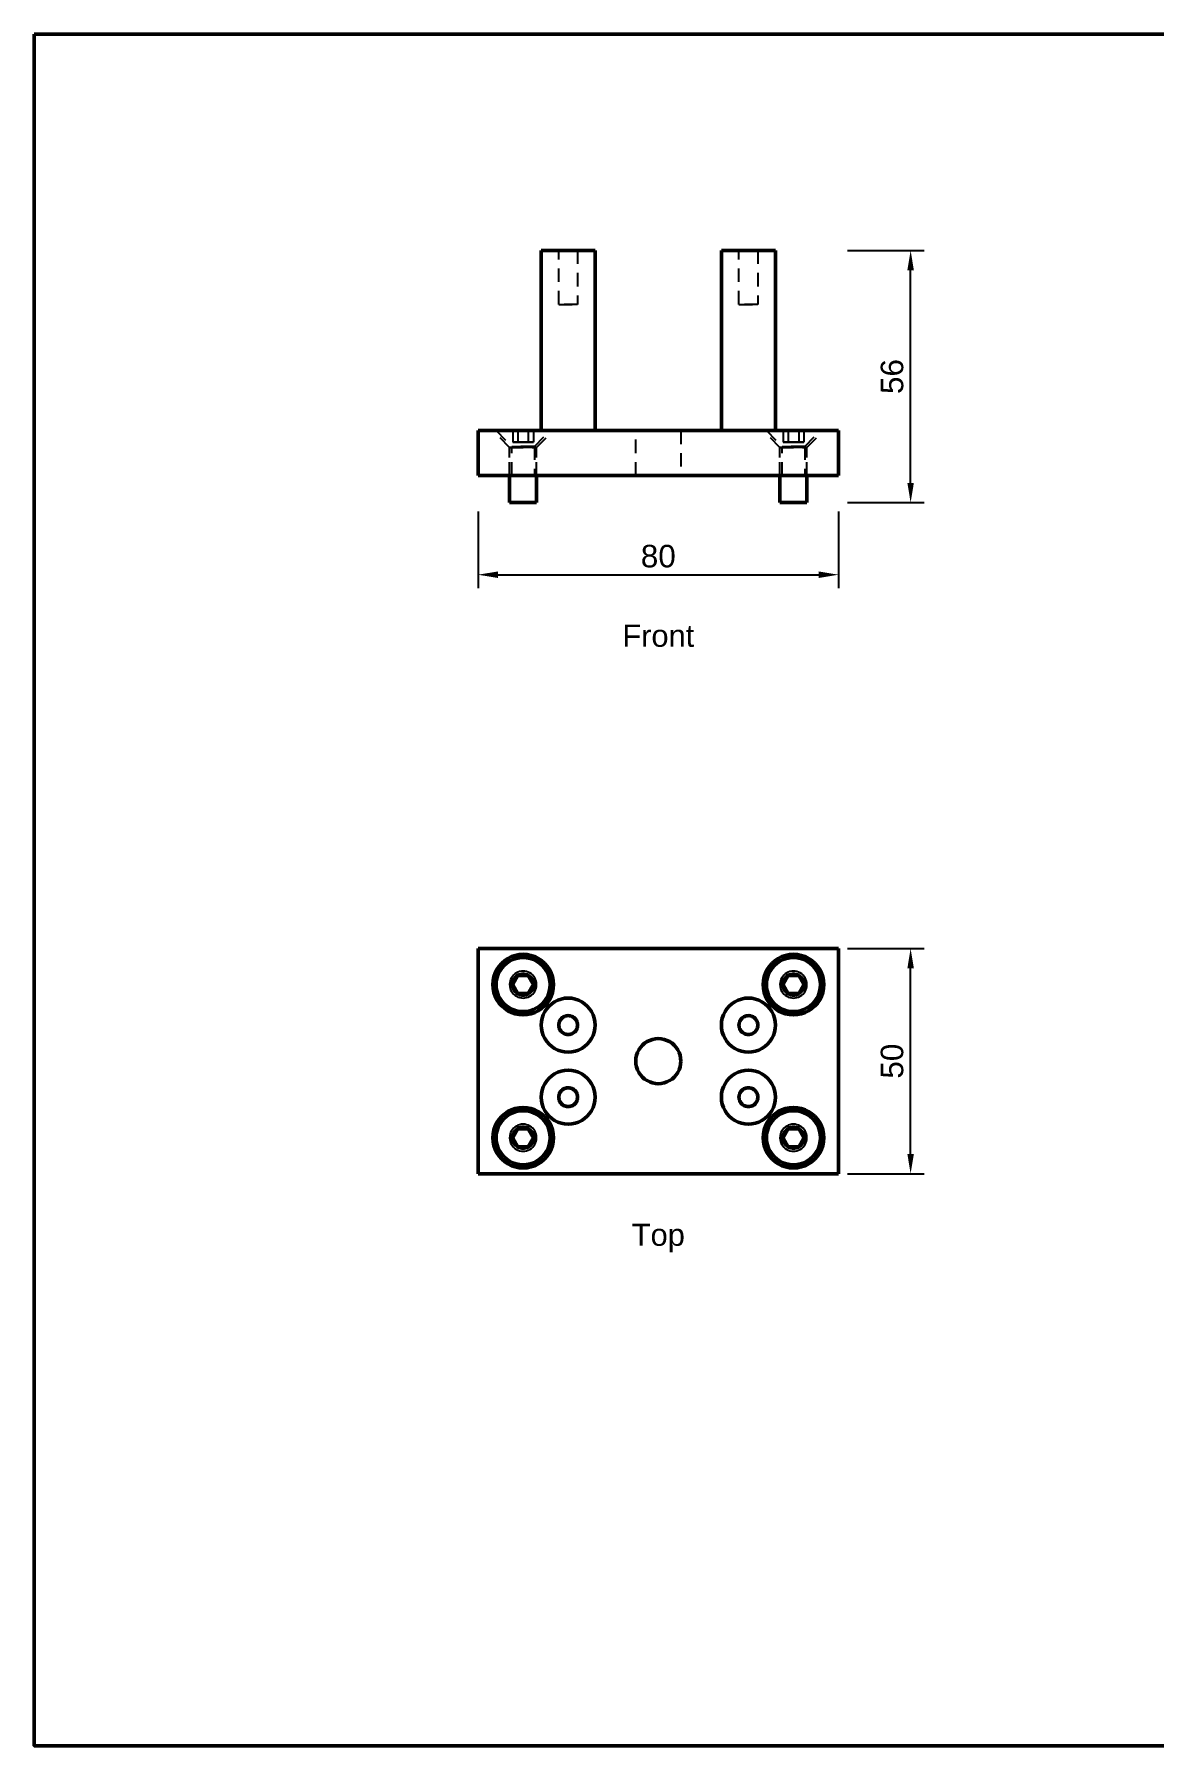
# Model space of a CAD drawing. Header units: millimetres. Extents: x 10 to 287, y 10 to 200.
# Drawn here: x 10 to 134.2, y 10 to 200 of the extents above; entities that cross this region are included whole.
import ezdxf
from ezdxf.enums import TextEntityAlignment as Align

# ---------------------------------------------------------------- set-up
doc = ezdxf.new("R2010")
doc.units = ezdxf.units.MM
doc.linetypes.add('HIDDEN', pattern=[2.5, 1.5, -1])
for name, color, linetype, lineweight in [('dims', 5, 'CONTINUOUS', 18), ('frame', 7, 'CONTINUOUS', 35), ('hidden', 8, 'HIDDEN', 25), ('text', 7, 'CONTINUOUS', 18), ('visible', 7, 'CONTINUOUS', 50)]:
    doc.layers.add(name, color=color, linetype=linetype, lineweight=lineweight)
doc.styles.get("Standard").update_dxf_attribs({"font": 'arial.ttf'})
doc.dimstyles.new('A3D', dxfattribs={"dimtxt": 2.5, "dimasz": 2.2, "dimexe": 1.5, "dimexo": 1, "dimgap": 0.8, "dimtad": 1, "dimlfac": 2, "dimdsep": 46, "dimtxsty": 'Standard', "dimcen": 2.5, "dimclrd": 5, "dimclre": 5, "dimclrt": 5, "dimadec": 1, "dimazin": 2, "dimtfac": 1, "dimtmove": 0, "dimatfit": 3})

msp = doc.modelspace()

# ---------------------------------------------------------------- linework, layer by layer
at = {"layer": 'frame', "lineweight": 50}
msp.add_lwpolyline([(10, 200), (287, 200), (287, 10), (10, 10)], close=True, dxfattribs=at)
at = {"layer": 'hidden'}
for points in [[(72.25, 176), (66.25, 176)], [(72.25, 176), (66.25, 176)], [(66.25, 176), (72.25, 176)], [(66.25, 176), (66.25, 156)], [(70.3, 176), (68.2, 176)], [(68.2, 176), (70.3, 176)], [(70.3, 176), (68.2, 176)], [(68.2, 176), (70.3, 176)], [(68.2, 170), (68.2, 176)], [(68.2, 170), (68.2, 176)], [(70.3, 176), (70.3, 170)], [(70.3, 176), (70.3, 170)], [(72.25, 156), (72.25, 176)], [(92.25, 176), (86.25, 176)], [(92.25, 176), (86.25, 176)], [(86.25, 176), (92.25, 176)], [(86.25, 176), (86.25, 156)], [(90.3, 176), (88.2, 176)], [(88.2, 176), (90.3, 176)], [(90.3, 176), (88.2, 176)], [(88.2, 176), (90.3, 176)], [(88.2, 170), (88.2, 176)], [(88.2, 170), (88.2, 176)], [(90.3, 176), (90.3, 170)], [(90.3, 176), (90.3, 170)], [(92.25, 156), (92.25, 176)], [(70.3, 170), (68.2, 170)], [(68.2, 170), (70.3, 170)], [(70.3, 170), (68.2, 170)], [(68.2, 170), (70.3, 170)], [(90.3, 170), (88.2, 170)], [(88.2, 170), (90.3, 170)], [(90.3, 170), (88.2, 170)], [(88.2, 170), (90.3, 170)], [(59.25, 151), (59.25, 156)], [(99.25, 156), (59.25, 156)], [(67.61, 156), (60.89, 156)], [(60.89, 156), (67.61, 156)], [(67.61, 156), (60.89, 156)], [(60.89, 156), (67.61, 156)], [(62.75, 154.14), (60.89, 156)], [(62.75, 154.14), (60.89, 156)], [(61.25, 156), (67.25, 156)], [(67.25, 156), (61.25, 156)], [(61.25, 156), (67.25, 156)], [(67.25, 156), (61.25, 156)], [(61.25, 156), (63, 154.25)], [(61.25, 156), (63, 154.25)], [(63.672, 156), (63.096, 156)], [(63.096, 156), (63.672, 156)], [(63.096, 156), (63.096, 154.698)], [(63.672, 156), (63.096, 156)], [(63.096, 156), (63.672, 156)], [(63.096, 156), (63.096, 154.698)], [(64.828, 156), (63.672, 156)], [(63.672, 156), (64.828, 156)], [(63.672, 156), (63.672, 154.698)], [(63.672, 156), (63.672, 154.698)], [(64.828, 156), (63.672, 156)], [(63.672, 156), (64.828, 156)], [(63.672, 156), (63.672, 154.698)], [(63.672, 156), (63.672, 154.698)], [(64.828, 156), (65.404, 156)], [(65.404, 156), (64.828, 156)], [(64.828, 156), (64.828, 154.698)], [(64.828, 156), (64.828, 154.698)], [(64.828, 156), (65.404, 156)], [(65.404, 156), (64.828, 156)], [(64.828, 156), (64.828, 154.698)], [(64.828, 156), (64.828, 154.698)], [(65.404, 156), (65.404, 154.698)], [(65.404, 156), (65.404, 154.698)], [(65.5, 154.25), (67.25, 156)], [(65.5, 154.25), (67.25, 156)], [(65.75, 154.14), (67.61, 156)], [(65.75, 154.14), (67.61, 156)], [(72.25, 156), (66.25, 156)], [(66.25, 156), (72.25, 156)], [(72.25, 156), (66.25, 156)], [(66.25, 156), (72.25, 156)], [(81.75, 156), (76.75, 156)], [(76.75, 156), (81.75, 156)], [(76.75, 151), (76.75, 156)], [(81.75, 156), (81.75, 151)], [(92.25, 156), (86.25, 156)], [(86.25, 156), (92.25, 156)], [(92.25, 156), (86.25, 156)], [(86.25, 156), (92.25, 156)], [(97.61, 156), (90.89, 156)], [(90.89, 156), (97.61, 156)], [(97.61, 156), (90.89, 156)], [(90.89, 156), (97.61, 156)], [(92.75, 154.14), (90.89, 156)], [(92.75, 154.14), (90.89, 156)], [(91.25, 156), (97.25, 156)], [(97.25, 156), (91.25, 156)], [(91.25, 156), (97.25, 156)], [(97.25, 156), (91.25, 156)], [(91.25, 156), (93, 154.25)], [(91.25, 156), (93, 154.25)], [(93.672, 156), (93.096, 156)], [(93.096, 156), (93.672, 156)], [(93.096, 156), (93.096, 154.698)], [(93.672, 156), (93.096, 156)], [(93.096, 156), (93.672, 156)], [(93.096, 156), (93.096, 154.698)], [(94.828, 156), (93.672, 156)], [(93.672, 156), (94.828, 156)], [(93.672, 156), (93.672, 154.698)], [(93.672, 156), (93.672, 154.698)], [(94.828, 156), (93.672, 156)], [(93.672, 156), (94.828, 156)], [(93.672, 156), (93.672, 154.698)], [(93.672, 156), (93.672, 154.698)], [(94.828, 156), (95.404, 156)], [(95.404, 156), (94.828, 156)], [(94.828, 156), (94.828, 154.698)], [(94.828, 156), (94.828, 154.698)], [(94.828, 156), (95.404, 156)], [(95.404, 156), (94.828, 156)], [(94.828, 156), (94.828, 154.698)], [(94.828, 156), (94.828, 154.698)], [(95.404, 156), (95.404, 154.698)], [(95.404, 156), (95.404, 154.698)], [(95.5, 154.25), (97.25, 156)], [(95.5, 154.25), (97.25, 156)], [(95.75, 154.14), (97.61, 156)], [(95.75, 154.14), (97.61, 156)], [(99.25, 151), (99.25, 156)], [(65.75, 154.14), (62.75, 154.14)], [(62.75, 154.14), (65.75, 154.14)], [(65.75, 154.14), (62.75, 154.14)], [(62.75, 154.14), (65.75, 154.14)], [(62.75, 151), (62.75, 154.14)], [(62.75, 148), (62.75, 154.14)], [(63, 154.25), (65.5, 154.25)], [(65.5, 154.25), (63, 154.25)], [(63, 154.25), (65.5, 154.25)], [(65.5, 154.25), (63, 154.25)], [(63, 151), (63, 154.25)], [(63, 151), (63, 154.25)], [(63.672, 154.698), (63.096, 154.698)], [(63.096, 154.698), (63.672, 154.698)], [(63.672, 154.698), (63.096, 154.698)], [(63.096, 154.698), (63.672, 154.698)], [(64.828, 154.698), (63.672, 154.698)], [(63.672, 154.698), (64.828, 154.698)], [(64.828, 154.698), (63.672, 154.698)], [(63.672, 154.698), (64.828, 154.698)], [(64.828, 154.698), (65.404, 154.698)], [(65.404, 154.698), (64.828, 154.698)], [(64.828, 154.698), (65.404, 154.698)], [(65.404, 154.698), (64.828, 154.698)], [(65.5, 154.25), (65.5, 151)], [(65.5, 154.25), (65.5, 151)], [(65.75, 151), (65.75, 154.14)], [(65.75, 148), (65.75, 154.14)], [(95.75, 154.14), (92.75, 154.14)], [(92.75, 154.14), (95.75, 154.14)], [(95.75, 154.14), (92.75, 154.14)], [(92.75, 154.14), (95.75, 154.14)], [(92.75, 151), (92.75, 154.14)], [(92.75, 148), (92.75, 154.14)], [(93, 154.25), (95.5, 154.25)], [(95.5, 154.25), (93, 154.25)], [(93, 154.25), (95.5, 154.25)], [(95.5, 154.25), (93, 154.25)], [(93, 151), (93, 154.25)], [(93, 151), (93, 154.25)], [(93.672, 154.698), (93.096, 154.698)], [(93.096, 154.698), (93.672, 154.698)], [(93.672, 154.698), (93.096, 154.698)], [(93.096, 154.698), (93.672, 154.698)], [(94.828, 154.698), (93.672, 154.698)], [(93.672, 154.698), (94.828, 154.698)], [(94.828, 154.698), (93.672, 154.698)], [(93.672, 154.698), (94.828, 154.698)], [(94.828, 154.698), (95.404, 154.698)], [(95.404, 154.698), (94.828, 154.698)], [(94.828, 154.698), (95.404, 154.698)], [(95.404, 154.698), (94.828, 154.698)], [(95.5, 154.25), (95.5, 151)], [(95.5, 154.25), (95.5, 151)], [(95.75, 151), (95.75, 154.14)], [(95.75, 148), (95.75, 154.14)], [(99.25, 151), (59.25, 151)], [(65.5, 151), (63, 151)], [(63, 151), (65.5, 151)], [(65.5, 151), (63, 151)], [(63, 151), (65.5, 151)], [(81.75, 151), (76.75, 151)], [(76.75, 151), (81.75, 151)], [(95.5, 151), (93, 151)], [(93, 151), (95.5, 151)], [(95.5, 151), (93, 151)], [(93, 151), (95.5, 151)], [(65.75, 148), (62.75, 148)], [(65.75, 148), (62.75, 148)], [(62.75, 148), (65.75, 148)], [(95.75, 148), (92.75, 148)], [(95.75, 148), (92.75, 148)], [(92.75, 148), (95.75, 148)], [(99.25, 98.5), (59.25, 98.5)], [(59.25, 98.5), (59.25, 73.5)], [(99.25, 73.5), (99.25, 98.5)], [(65.75, 94.5), (65.737, 94.696), (65.699, 94.888), (65.636, 95.074), (65.549, 95.25), (65.44, 95.413), (65.311, 95.561), (65.163, 95.69), (65, 95.799), (64.824, 95.886), (64.638, 95.949), (64.446, 95.987), (64.25, 96), (64.054, 95.987), (63.862, 95.949), (63.676, 95.886), (63.5, 95.799), (63.337, 95.69), (63.189, 95.561), (63.06, 95.413), (62.951, 95.25), (62.864, 95.074), (62.801, 94.888), (62.763, 94.696), (62.75, 94.5), (62.763, 94.304), (62.801, 94.112), (62.864, 93.926), (62.951, 93.75), (63.06, 93.587), (63.189, 93.439), (63.337, 93.31), (63.5, 93.201), (63.676, 93.114), (63.862, 93.051), (64.054, 93.013), (64.25, 93), (64.446, 93.013), (64.638, 93.051), (64.824, 93.114), (65, 93.201), (65.163, 93.31), (65.311, 93.439), (65.44, 93.587), (65.549, 93.75), (65.636, 93.926), (65.699, 94.112), (65.737, 94.304), (65.75, 94.5)], [(65.75, 94.5), (65.737, 94.696), (65.699, 94.888), (65.636, 95.074), (65.549, 95.25), (65.44, 95.413), (65.311, 95.561), (65.163, 95.69), (65, 95.799), (64.824, 95.886), (64.638, 95.949), (64.446, 95.987), (64.25, 96), (64.054, 95.987), (63.862, 95.949), (63.676, 95.886), (63.5, 95.799), (63.337, 95.69), (63.189, 95.561), (63.06, 95.413), (62.951, 95.25), (62.864, 95.074), (62.801, 94.888), (62.763, 94.696), (62.75, 94.5), (62.763, 94.304), (62.801, 94.112), (62.864, 93.926), (62.951, 93.75), (63.06, 93.587), (63.189, 93.439), (63.337, 93.31), (63.5, 93.201), (63.676, 93.114), (63.862, 93.051), (64.054, 93.013), (64.25, 93), (64.446, 93.013), (64.638, 93.051), (64.824, 93.114), (65, 93.201), (65.163, 93.31), (65.311, 93.439), (65.44, 93.587), (65.549, 93.75), (65.636, 93.926), (65.699, 94.112), (65.737, 94.304), (65.75, 94.5)], [(65.5, 94.5), (65.489, 94.663), (65.457, 94.823), (65.405, 94.978), (65.332, 95.125), (65.242, 95.261), (65.134, 95.384), (65.011, 95.492), (64.875, 95.582), (64.728, 95.655), (64.573, 95.707), (64.413, 95.739), (64.25, 95.75), (64.087, 95.739), (63.927, 95.707), (63.772, 95.655), (63.625, 95.582), (63.489, 95.492), (63.366, 95.384), (63.258, 95.261), (63.168, 95.125), (63.095, 94.978), (63.043, 94.823), (63.011, 94.663), (63, 94.5), (63.011, 94.337), (63.043, 94.177), (63.095, 94.022), (63.168, 93.875), (63.258, 93.739), (63.366, 93.616), (63.489, 93.508), (63.625, 93.418), (63.772, 93.345), (63.927, 93.293), (64.087, 93.261), (64.25, 93.25), (64.413, 93.261), (64.573, 93.293), (64.728, 93.345), (64.875, 93.418), (65.011, 93.508), (65.134, 93.616), (65.242, 93.739), (65.332, 93.875), (65.405, 94.022), (65.457, 94.177), (65.489, 94.337), (65.5, 94.5)], [(63, 94.5), (63.002, 94.582), (63.011, 94.663), (63.024, 94.744), (63.043, 94.823), (63.067, 94.902), (63.095, 94.978), (63.129, 95.053), (63.168, 95.125), (63.21, 95.195), (63.258, 95.261), (63.31, 95.324), (63.366, 95.384), (63.426, 95.44), (63.489, 95.492), (63.556, 95.54), (63.625, 95.582), (63.697, 95.621), (63.772, 95.655), (63.848, 95.683), (63.927, 95.707), (64.006, 95.726), (64.087, 95.739), (64.168, 95.748), (64.25, 95.75), (64.332, 95.748), (64.413, 95.739), (64.494, 95.726), (64.573, 95.707), (64.652, 95.683), (64.728, 95.655), (64.803, 95.621), (64.875, 95.582), (64.945, 95.54), (65.011, 95.492), (65.074, 95.44), (65.134, 95.384), (65.19, 95.324), (65.242, 95.261), (65.29, 95.195), (65.332, 95.125), (65.371, 95.053), (65.405, 94.978), (65.433, 94.902), (65.457, 94.823), (65.476, 94.744), (65.489, 94.663), (65.498, 94.582), (65.5, 94.5)], [(63.672, 95.5), (63.096, 94.5)], [(64.828, 95.5), (63.672, 95.5)], [(65.404, 94.5), (64.828, 95.5)], [(95.75, 94.5), (95.737, 94.696), (95.699, 94.888), (95.636, 95.074), (95.549, 95.25), (95.44, 95.413), (95.311, 95.561), (95.163, 95.69), (95, 95.799), (94.824, 95.886), (94.638, 95.949), (94.446, 95.987), (94.25, 96), (94.054, 95.987), (93.862, 95.949), (93.676, 95.886), (93.5, 95.799), (93.337, 95.69), (93.189, 95.561), (93.06, 95.413), (92.951, 95.25), (92.864, 95.074), (92.801, 94.888), (92.763, 94.696), (92.75, 94.5), (92.763, 94.304), (92.801, 94.112), (92.864, 93.926), (92.951, 93.75), (93.06, 93.587), (93.189, 93.439), (93.337, 93.31), (93.5, 93.201), (93.676, 93.114), (93.862, 93.051), (94.054, 93.013), (94.25, 93), (94.446, 93.013), (94.638, 93.051), (94.824, 93.114), (95, 93.201), (95.163, 93.31), (95.311, 93.439), (95.44, 93.587), (95.549, 93.75), (95.636, 93.926), (95.699, 94.112), (95.737, 94.304), (95.75, 94.5)], [(95.75, 94.5), (95.737, 94.696), (95.699, 94.888), (95.636, 95.074), (95.549, 95.25), (95.44, 95.413), (95.311, 95.561), (95.163, 95.69), (95, 95.799), (94.824, 95.886), (94.638, 95.949), (94.446, 95.987), (94.25, 96), (94.054, 95.987), (93.862, 95.949), (93.676, 95.886), (93.5, 95.799), (93.337, 95.69), (93.189, 95.561), (93.06, 95.413), (92.951, 95.25), (92.864, 95.074), (92.801, 94.888), (92.763, 94.696), (92.75, 94.5), (92.763, 94.304), (92.801, 94.112), (92.864, 93.926), (92.951, 93.75), (93.06, 93.587), (93.189, 93.439), (93.337, 93.31), (93.5, 93.201), (93.676, 93.114), (93.862, 93.051), (94.054, 93.013), (94.25, 93), (94.446, 93.013), (94.638, 93.051), (94.824, 93.114), (95, 93.201), (95.163, 93.31), (95.311, 93.439), (95.44, 93.587), (95.549, 93.75), (95.636, 93.926), (95.699, 94.112), (95.737, 94.304), (95.75, 94.5)], [(95.5, 94.5), (95.489, 94.663), (95.457, 94.823), (95.405, 94.978), (95.332, 95.125), (95.242, 95.261), (95.134, 95.384), (95.011, 95.492), (94.875, 95.582), (94.728, 95.655), (94.573, 95.707), (94.413, 95.739), (94.25, 95.75), (94.087, 95.739), (93.927, 95.707), (93.772, 95.655), (93.625, 95.582), (93.489, 95.492), (93.366, 95.384), (93.258, 95.261), (93.168, 95.125), (93.095, 94.978), (93.043, 94.823), (93.011, 94.663), (93, 94.5), (93.011, 94.337), (93.043, 94.177), (93.095, 94.022), (93.168, 93.875), (93.258, 93.739), (93.366, 93.616), (93.489, 93.508), (93.625, 93.418), (93.772, 93.345), (93.927, 93.293), (94.087, 93.261), (94.25, 93.25), (94.413, 93.261), (94.573, 93.293), (94.728, 93.345), (94.875, 93.418), (95.011, 93.508), (95.134, 93.616), (95.242, 93.739), (95.332, 93.875), (95.405, 94.022), (95.457, 94.177), (95.489, 94.337), (95.5, 94.5)], [(93, 94.5), (93.002, 94.582), (93.011, 94.663), (93.024, 94.744), (93.043, 94.823), (93.067, 94.902), (93.095, 94.978), (93.129, 95.053), (93.168, 95.125), (93.21, 95.195), (93.258, 95.261), (93.31, 95.324), (93.366, 95.384), (93.426, 95.44), (93.489, 95.492), (93.555, 95.54), (93.625, 95.582), (93.697, 95.621), (93.772, 95.655), (93.848, 95.683), (93.927, 95.707), (94.006, 95.726), (94.087, 95.739), (94.168, 95.748), (94.25, 95.75), (94.332, 95.748), (94.413, 95.739), (94.494, 95.726), (94.573, 95.707), (94.652, 95.683), (94.728, 95.655), (94.803, 95.621), (94.875, 95.582), (94.945, 95.54), (95.011, 95.492), (95.074, 95.44), (95.134, 95.384), (95.19, 95.324), (95.242, 95.261), (95.29, 95.195), (95.332, 95.125), (95.371, 95.053), (95.405, 94.978), (95.433, 94.902), (95.457, 94.823), (95.476, 94.744), (95.489, 94.663), (95.498, 94.582), (95.5, 94.5)], [(93.672, 95.5), (93.096, 94.5)], [(94.828, 95.5), (93.672, 95.5)], [(95.404, 94.5), (94.828, 95.5)], [(65.5, 94.5), (65.498, 94.418), (65.489, 94.337), (65.476, 94.256), (65.457, 94.177), (65.433, 94.098), (65.405, 94.022), (65.371, 93.947), (65.332, 93.875), (65.29, 93.805), (65.242, 93.739), (65.19, 93.676), (65.134, 93.616), (65.074, 93.56), (65.011, 93.508), (64.945, 93.46), (64.875, 93.418), (64.803, 93.379), (64.728, 93.345), (64.652, 93.317), (64.573, 93.293), (64.494, 93.274), (64.413, 93.261), (64.332, 93.252), (64.25, 93.25), (64.168, 93.252), (64.087, 93.261), (64.006, 93.274), (63.927, 93.293), (63.848, 93.317), (63.772, 93.345), (63.697, 93.379), (63.625, 93.418), (63.556, 93.46), (63.489, 93.508), (63.426, 93.56), (63.366, 93.616), (63.31, 93.676), (63.258, 93.739), (63.21, 93.805), (63.168, 93.875), (63.129, 93.947), (63.095, 94.022), (63.067, 94.098), (63.043, 94.177), (63.024, 94.256), (63.011, 94.337), (63.002, 94.418), (63, 94.5)], [(63.096, 94.5), (63.672, 93.5)], [(63.672, 93.5), (64.828, 93.5)], [(64.828, 93.5), (65.404, 94.5)], [(95.5, 94.5), (95.498, 94.418), (95.489, 94.337), (95.476, 94.256), (95.457, 94.177), (95.433, 94.098), (95.405, 94.022), (95.371, 93.947), (95.332, 93.875), (95.29, 93.805), (95.242, 93.739), (95.19, 93.676), (95.134, 93.616), (95.074, 93.56), (95.011, 93.508), (94.945, 93.46), (94.875, 93.418), (94.803, 93.379), (94.728, 93.345), (94.652, 93.317), (94.573, 93.293), (94.494, 93.274), (94.413, 93.261), (94.332, 93.252), (94.25, 93.25), (94.168, 93.252), (94.087, 93.261), (94.006, 93.274), (93.927, 93.293), (93.848, 93.317), (93.772, 93.345), (93.697, 93.379), (93.625, 93.418), (93.555, 93.46), (93.489, 93.508), (93.426, 93.56), (93.366, 93.616), (93.31, 93.676), (93.258, 93.739), (93.21, 93.805), (93.168, 93.875), (93.129, 93.947), (93.095, 94.022), (93.067, 94.098), (93.043, 94.177), (93.024, 94.256), (93.011, 94.337), (93.002, 94.418), (93, 94.5)], [(93.096, 94.5), (93.672, 93.5)], [(93.672, 93.5), (94.828, 93.5)], [(94.828, 93.5), (95.404, 94.5)], [(72.25, 90), (72.225, 90.391), (72.148, 90.776), (72.022, 91.148), (71.848, 91.5), (71.63, 91.826), (71.371, 92.121), (71.076, 92.38), (70.75, 92.598), (70.398, 92.772), (70.026, 92.898), (69.642, 92.975), (69.25, 93), (68.858, 92.975), (68.474, 92.898), (68.102, 92.772), (67.75, 92.598), (67.424, 92.38), (67.129, 92.121), (66.87, 91.826), (66.652, 91.5), (66.478, 91.148), (66.352, 90.776), (66.275, 90.391), (66.25, 90), (66.275, 89.609), (66.352, 89.224), (66.478, 88.852), (66.652, 88.5), (66.87, 88.174), (67.129, 87.879), (67.424, 87.62), (67.75, 87.402), (68.102, 87.228), (68.474, 87.102), (68.858, 87.025), (69.25, 87), (69.642, 87.025), (70.026, 87.102), (70.398, 87.228), (70.75, 87.402), (71.076, 87.62), (71.371, 87.879), (71.63, 88.174), (71.848, 88.5), (72.022, 88.852), (72.148, 89.224), (72.225, 89.609), (72.25, 90)], [(92.25, 90), (92.225, 90.391), (92.148, 90.776), (92.022, 91.148), (91.848, 91.5), (91.63, 91.826), (91.371, 92.121), (91.076, 92.38), (90.75, 92.598), (90.398, 92.772), (90.026, 92.898), (89.642, 92.975), (89.25, 93), (88.858, 92.975), (88.474, 92.898), (88.102, 92.772), (87.75, 92.598), (87.424, 92.38), (87.129, 92.121), (86.87, 91.826), (86.652, 91.5), (86.478, 91.148), (86.352, 90.776), (86.275, 90.391), (86.25, 90), (86.275, 89.609), (86.352, 89.224), (86.478, 88.852), (86.652, 88.5), (86.87, 88.174), (87.129, 87.879), (87.424, 87.62), (87.75, 87.402), (88.102, 87.228), (88.474, 87.102), (88.858, 87.025), (89.25, 87), (89.642, 87.025), (90.026, 87.102), (90.398, 87.228), (90.75, 87.402), (91.076, 87.62), (91.371, 87.879), (91.63, 88.174), (91.848, 88.5), (92.022, 88.852), (92.148, 89.224), (92.225, 89.609), (92.25, 90)], [(70.3, 90), (70.291, 90.137), (70.264, 90.272), (70.22, 90.402), (70.159, 90.525), (70.083, 90.639), (69.993, 90.743), (69.889, 90.833), (69.775, 90.909), (69.652, 90.97), (69.522, 91.014), (69.387, 91.041), (69.25, 91.05), (69.113, 91.041), (68.978, 91.014), (68.848, 90.97), (68.725, 90.909), (68.611, 90.833), (68.507, 90.743), (68.417, 90.639), (68.341, 90.525), (68.28, 90.402), (68.236, 90.272), (68.209, 90.137), (68.2, 90), (68.209, 89.863), (68.236, 89.728), (68.28, 89.598), (68.341, 89.475), (68.417, 89.361), (68.507, 89.257), (68.611, 89.167), (68.725, 89.091), (68.848, 89.03), (68.978, 88.986), (69.113, 88.959), (69.25, 88.95), (69.387, 88.959), (69.522, 88.986), (69.652, 89.03), (69.775, 89.091), (69.889, 89.167), (69.993, 89.257), (70.083, 89.361), (70.159, 89.475), (70.22, 89.598), (70.264, 89.728), (70.291, 89.863), (70.3, 90)], [(90.3, 90), (90.291, 90.137), (90.264, 90.272), (90.22, 90.402), (90.159, 90.525), (90.083, 90.639), (89.993, 90.743), (89.889, 90.833), (89.775, 90.909), (89.652, 90.97), (89.522, 91.014), (89.387, 91.041), (89.25, 91.05), (89.113, 91.041), (88.978, 91.014), (88.848, 90.97), (88.725, 90.909), (88.611, 90.833), (88.507, 90.743), (88.417, 90.639), (88.341, 90.525), (88.28, 90.402), (88.236, 90.272), (88.209, 90.137), (88.2, 90), (88.209, 89.863), (88.236, 89.728), (88.28, 89.598), (88.341, 89.475), (88.417, 89.361), (88.507, 89.257), (88.611, 89.167), (88.725, 89.091), (88.848, 89.03), (88.978, 88.986), (89.113, 88.959), (89.25, 88.95), (89.387, 88.959), (89.522, 88.986), (89.652, 89.03), (89.775, 89.091), (89.889, 89.167), (89.993, 89.257), (90.083, 89.361), (90.159, 89.475), (90.22, 89.598), (90.264, 89.728), (90.291, 89.863), (90.3, 90)], [(81.75, 86), (81.728, 86.326), (81.665, 86.647), (81.559, 86.957), (81.415, 87.25), (81.234, 87.522), (81.018, 87.768), (80.772, 87.984), (80.5, 88.165), (80.207, 88.309), (79.897, 88.415), (79.576, 88.478), (79.25, 88.5), (78.924, 88.478), (78.603, 88.415), (78.293, 88.309), (78, 88.165), (77.728, 87.984), (77.482, 87.768), (77.266, 87.522), (77.085, 87.25), (76.941, 86.957), (76.835, 86.647), (76.772, 86.326), (76.75, 86), (76.772, 85.674), (76.835, 85.353), (76.941, 85.043), (77.085, 84.75), (77.266, 84.478), (77.482, 84.232), (77.728, 84.016), (78, 83.835), (78.293, 83.691), (78.603, 83.585), (78.924, 83.522), (79.25, 83.5), (79.576, 83.522), (79.897, 83.585), (80.207, 83.691), (80.5, 83.835), (80.772, 84.016), (81.018, 84.232), (81.234, 84.478), (81.415, 84.75), (81.559, 85.043), (81.665, 85.353), (81.728, 85.674), (81.75, 86)], [(72.25, 82), (72.225, 82.391), (72.148, 82.776), (72.022, 83.148), (71.848, 83.5), (71.63, 83.826), (71.371, 84.121), (71.076, 84.38), (70.75, 84.598), (70.398, 84.772), (70.026, 84.898), (69.642, 84.975), (69.25, 85), (68.858, 84.975), (68.474, 84.898), (68.102, 84.772), (67.75, 84.598), (67.424, 84.38), (67.129, 84.121), (66.87, 83.826), (66.652, 83.5), (66.478, 83.148), (66.352, 82.776), (66.275, 82.391), (66.25, 82), (66.275, 81.608), (66.352, 81.224), (66.478, 80.852), (66.652, 80.5), (66.87, 80.173), (67.129, 79.879), (67.424, 79.62), (67.75, 79.402), (68.102, 79.228), (68.474, 79.102), (68.858, 79.025), (69.25, 79), (69.642, 79.025), (70.026, 79.102), (70.398, 79.228), (70.75, 79.402), (71.076, 79.62), (71.371, 79.879), (71.63, 80.173), (71.848, 80.5), (72.022, 80.852), (72.148, 81.224), (72.225, 81.608), (72.25, 82)], [(92.25, 82), (92.225, 82.391), (92.148, 82.776), (92.022, 83.148), (91.848, 83.5), (91.63, 83.826), (91.371, 84.121), (91.076, 84.38), (90.75, 84.598), (90.398, 84.772), (90.026, 84.898), (89.642, 84.975), (89.25, 85), (88.858, 84.975), (88.474, 84.898), (88.102, 84.772), (87.75, 84.598), (87.424, 84.38), (87.129, 84.121), (86.87, 83.826), (86.652, 83.5), (86.478, 83.148), (86.352, 82.776), (86.275, 82.391), (86.25, 82), (86.275, 81.608), (86.352, 81.224), (86.478, 80.852), (86.652, 80.5), (86.87, 80.173), (87.129, 79.879), (87.424, 79.62), (87.75, 79.402), (88.102, 79.228), (88.474, 79.102), (88.858, 79.025), (89.25, 79), (89.642, 79.025), (90.026, 79.102), (90.398, 79.228), (90.75, 79.402), (91.076, 79.62), (91.371, 79.879), (91.63, 80.173), (91.848, 80.5), (92.022, 80.852), (92.148, 81.224), (92.225, 81.608), (92.25, 82)], [(70.3, 82), (70.291, 82.137), (70.264, 82.272), (70.22, 82.402), (70.159, 82.525), (70.083, 82.639), (69.993, 82.743), (69.889, 82.833), (69.775, 82.909), (69.652, 82.97), (69.522, 83.014), (69.387, 83.041), (69.25, 83.05), (69.113, 83.041), (68.978, 83.014), (68.848, 82.97), (68.725, 82.909), (68.611, 82.833), (68.507, 82.743), (68.417, 82.639), (68.341, 82.525), (68.28, 82.402), (68.236, 82.272), (68.209, 82.137), (68.2, 82), (68.209, 81.863), (68.236, 81.728), (68.28, 81.598), (68.341, 81.475), (68.417, 81.361), (68.507, 81.257), (68.611, 81.167), (68.725, 81.09), (68.848, 81.03), (68.978, 80.986), (69.113, 80.959), (69.25, 80.95), (69.387, 80.959), (69.522, 80.986), (69.652, 81.03), (69.775, 81.09), (69.889, 81.167), (69.993, 81.257), (70.083, 81.361), (70.159, 81.475), (70.22, 81.598), (70.264, 81.728), (70.291, 81.863), (70.3, 82)], [(90.3, 82), (90.291, 82.137), (90.264, 82.272), (90.22, 82.402), (90.159, 82.525), (90.083, 82.639), (89.993, 82.743), (89.889, 82.833), (89.775, 82.909), (89.652, 82.97), (89.522, 83.014), (89.387, 83.041), (89.25, 83.05), (89.113, 83.041), (88.978, 83.014), (88.848, 82.97), (88.725, 82.909), (88.611, 82.833), (88.507, 82.743), (88.417, 82.639), (88.341, 82.525), (88.28, 82.402), (88.236, 82.272), (88.209, 82.137), (88.2, 82), (88.209, 81.863), (88.236, 81.728), (88.28, 81.598), (88.341, 81.475), (88.417, 81.361), (88.507, 81.257), (88.611, 81.167), (88.725, 81.09), (88.848, 81.03), (88.978, 80.986), (89.113, 80.959), (89.25, 80.95), (89.387, 80.959), (89.522, 80.986), (89.652, 81.03), (89.775, 81.09), (89.889, 81.167), (89.993, 81.257), (90.083, 81.361), (90.159, 81.475), (90.22, 81.598), (90.264, 81.728), (90.291, 81.863), (90.3, 82)], [(65.75, 77.5), (65.737, 77.696), (65.699, 77.888), (65.636, 78.074), (65.549, 78.25), (65.44, 78.413), (65.311, 78.56), (65.163, 78.69), (65, 78.799), (64.824, 78.886), (64.638, 78.949), (64.446, 78.987), (64.25, 79), (64.054, 78.987), (63.862, 78.949), (63.676, 78.886), (63.5, 78.799), (63.337, 78.69), (63.189, 78.56), (63.06, 78.413), (62.951, 78.25), (62.864, 78.074), (62.801, 77.888), (62.763, 77.696), (62.75, 77.5), (62.763, 77.304), (62.801, 77.112), (62.864, 76.926), (62.951, 76.75), (63.06, 76.587), (63.189, 76.44), (63.337, 76.31), (63.5, 76.201), (63.676, 76.114), (63.862, 76.051), (64.054, 76.013), (64.25, 76), (64.446, 76.013), (64.638, 76.051), (64.824, 76.114), (65, 76.201), (65.163, 76.31), (65.311, 76.44), (65.44, 76.587), (65.549, 76.75), (65.636, 76.926), (65.699, 77.112), (65.737, 77.304), (65.75, 77.5)], [(65.75, 77.5), (65.737, 77.696), (65.699, 77.888), (65.636, 78.074), (65.549, 78.25), (65.44, 78.413), (65.311, 78.56), (65.163, 78.69), (65, 78.799), (64.824, 78.886), (64.638, 78.949), (64.446, 78.987), (64.25, 79), (64.054, 78.987), (63.862, 78.949), (63.676, 78.886), (63.5, 78.799), (63.337, 78.69), (63.189, 78.56), (63.06, 78.413), (62.951, 78.25), (62.864, 78.074), (62.801, 77.888), (62.763, 77.696), (62.75, 77.5), (62.763, 77.304), (62.801, 77.112), (62.864, 76.926), (62.951, 76.75), (63.06, 76.587), (63.189, 76.44), (63.337, 76.31), (63.5, 76.201), (63.676, 76.114), (63.862, 76.051), (64.054, 76.013), (64.25, 76), (64.446, 76.013), (64.638, 76.051), (64.824, 76.114), (65, 76.201), (65.163, 76.31), (65.311, 76.44), (65.44, 76.587), (65.549, 76.75), (65.636, 76.926), (65.699, 77.112), (65.737, 77.304), (65.75, 77.5)], [(65.5, 77.5), (65.489, 77.663), (65.457, 77.823), (65.405, 77.978), (65.332, 78.125), (65.242, 78.261), (65.134, 78.384), (65.011, 78.492), (64.875, 78.583), (64.728, 78.655), (64.573, 78.708), (64.413, 78.739), (64.25, 78.75), (64.087, 78.739), (63.927, 78.708), (63.772, 78.655), (63.625, 78.583), (63.489, 78.492), (63.366, 78.384), (63.258, 78.261), (63.168, 78.125), (63.095, 77.978), (63.043, 77.823), (63.011, 77.663), (63, 77.5), (63.011, 77.337), (63.043, 77.177), (63.095, 77.022), (63.168, 76.875), (63.258, 76.739), (63.366, 76.616), (63.489, 76.508), (63.625, 76.417), (63.772, 76.345), (63.927, 76.292), (64.087, 76.261), (64.25, 76.25), (64.413, 76.261), (64.573, 76.292), (64.728, 76.345), (64.875, 76.417), (65.011, 76.508), (65.134, 76.616), (65.242, 76.739), (65.332, 76.875), (65.405, 77.022), (65.457, 77.177), (65.489, 77.337), (65.5, 77.5)], [(63, 77.5), (63.002, 77.582), (63.011, 77.663), (63.024, 77.744), (63.043, 77.823), (63.067, 77.902), (63.095, 77.978), (63.129, 78.053), (63.168, 78.125), (63.21, 78.195), (63.258, 78.261), (63.31, 78.324), (63.366, 78.384), (63.426, 78.44), (63.489, 78.492), (63.556, 78.54), (63.625, 78.583), (63.697, 78.621), (63.772, 78.655), (63.848, 78.684), (63.927, 78.708), (64.006, 78.726), (64.087, 78.739), (64.168, 78.748), (64.25, 78.75), (64.332, 78.748), (64.413, 78.739), (64.494, 78.726), (64.573, 78.708), (64.652, 78.684), (64.728, 78.655), (64.803, 78.621), (64.875, 78.583), (64.945, 78.54), (65.011, 78.492), (65.074, 78.44), (65.134, 78.384), (65.19, 78.324), (65.242, 78.261), (65.29, 78.195), (65.332, 78.125), (65.371, 78.053), (65.405, 77.978), (65.433, 77.902), (65.457, 77.823), (65.476, 77.744), (65.489, 77.663), (65.498, 77.582), (65.5, 77.5)], [(63.672, 78.5), (63.096, 77.5)], [(64.828, 78.5), (63.672, 78.5)], [(65.404, 77.5), (64.828, 78.5)], [(95.75, 77.5), (95.737, 77.696), (95.699, 77.888), (95.636, 78.074), (95.549, 78.25), (95.44, 78.413), (95.311, 78.56), (95.163, 78.69), (95, 78.799), (94.824, 78.886), (94.638, 78.949), (94.446, 78.987), (94.25, 79), (94.054, 78.987), (93.862, 78.949), (93.676, 78.886), (93.5, 78.799), (93.337, 78.69), (93.189, 78.56), (93.06, 78.413), (92.951, 78.25), (92.864, 78.074), (92.801, 77.888), (92.763, 77.696), (92.75, 77.5), (92.763, 77.304), (92.801, 77.112), (92.864, 76.926), (92.951, 76.75), (93.06, 76.587), (93.189, 76.44), (93.337, 76.31), (93.5, 76.201), (93.676, 76.114), (93.862, 76.051), (94.054, 76.013), (94.25, 76), (94.446, 76.013), (94.638, 76.051), (94.824, 76.114), (95, 76.201), (95.163, 76.31), (95.311, 76.44), (95.44, 76.587), (95.549, 76.75), (95.636, 76.926), (95.699, 77.112), (95.737, 77.304), (95.75, 77.5)], [(95.75, 77.5), (95.737, 77.696), (95.699, 77.888), (95.636, 78.074), (95.549, 78.25), (95.44, 78.413), (95.311, 78.56), (95.163, 78.69), (95, 78.799), (94.824, 78.886), (94.638, 78.949), (94.446, 78.987), (94.25, 79), (94.054, 78.987), (93.862, 78.949), (93.676, 78.886), (93.5, 78.799), (93.337, 78.69), (93.189, 78.56), (93.06, 78.413), (92.951, 78.25), (92.864, 78.074), (92.801, 77.888), (92.763, 77.696), (92.75, 77.5), (92.763, 77.304), (92.801, 77.112), (92.864, 76.926), (92.951, 76.75), (93.06, 76.587), (93.189, 76.44), (93.337, 76.31), (93.5, 76.201), (93.676, 76.114), (93.862, 76.051), (94.054, 76.013), (94.25, 76), (94.446, 76.013), (94.638, 76.051), (94.824, 76.114), (95, 76.201), (95.163, 76.31), (95.311, 76.44), (95.44, 76.587), (95.549, 76.75), (95.636, 76.926), (95.699, 77.112), (95.737, 77.304), (95.75, 77.5)], [(95.5, 77.5), (95.489, 77.663), (95.457, 77.823), (95.405, 77.978), (95.332, 78.125), (95.242, 78.261), (95.134, 78.384), (95.011, 78.492), (94.875, 78.583), (94.728, 78.655), (94.573, 78.708), (94.413, 78.739), (94.25, 78.75), (94.087, 78.739), (93.927, 78.708), (93.772, 78.655), (93.625, 78.583), (93.489, 78.492), (93.366, 78.384), (93.258, 78.261), (93.168, 78.125), (93.095, 77.978), (93.043, 77.823), (93.011, 77.663), (93, 77.5), (93.011, 77.337), (93.043, 77.177), (93.095, 77.022), (93.168, 76.875), (93.258, 76.739), (93.366, 76.616), (93.489, 76.508), (93.625, 76.417), (93.772, 76.345), (93.927, 76.292), (94.087, 76.261), (94.25, 76.25), (94.413, 76.261), (94.573, 76.292), (94.728, 76.345), (94.875, 76.417), (95.011, 76.508), (95.134, 76.616), (95.242, 76.739), (95.332, 76.875), (95.405, 77.022), (95.457, 77.177), (95.489, 77.337), (95.5, 77.5)], [(93, 77.5), (93.002, 77.582), (93.011, 77.663), (93.024, 77.744), (93.043, 77.823), (93.067, 77.902), (93.095, 77.978), (93.129, 78.053), (93.168, 78.125), (93.21, 78.195), (93.258, 78.261), (93.31, 78.324), (93.366, 78.384), (93.426, 78.44), (93.489, 78.492), (93.555, 78.54), (93.625, 78.583), (93.697, 78.621), (93.772, 78.655), (93.848, 78.684), (93.927, 78.708), (94.006, 78.726), (94.087, 78.739), (94.168, 78.748), (94.25, 78.75), (94.332, 78.748), (94.413, 78.739), (94.494, 78.726), (94.573, 78.708), (94.652, 78.684), (94.728, 78.655), (94.803, 78.621), (94.875, 78.583), (94.945, 78.54), (95.011, 78.492), (95.074, 78.44), (95.134, 78.384), (95.19, 78.324), (95.242, 78.261), (95.29, 78.195), (95.332, 78.125), (95.371, 78.053), (95.405, 77.978), (95.433, 77.902), (95.457, 77.823), (95.476, 77.744), (95.489, 77.663), (95.498, 77.582), (95.5, 77.5)], [(93.672, 78.5), (93.096, 77.5)], [(94.828, 78.5), (93.672, 78.5)], [(95.404, 77.5), (94.828, 78.5)], [(65.5, 77.5), (65.498, 77.418), (65.489, 77.337), (65.476, 77.256), (65.457, 77.177), (65.433, 77.098), (65.405, 77.022), (65.371, 76.947), (65.332, 76.875), (65.29, 76.805), (65.242, 76.739), (65.19, 76.676), (65.134, 76.616), (65.074, 76.56), (65.011, 76.508), (64.945, 76.46), (64.875, 76.417), (64.803, 76.379), (64.728, 76.345), (64.652, 76.316), (64.573, 76.292), (64.494, 76.274), (64.413, 76.261), (64.332, 76.252), (64.25, 76.25), (64.168, 76.252), (64.087, 76.261), (64.006, 76.274), (63.927, 76.292), (63.848, 76.316), (63.772, 76.345), (63.697, 76.379), (63.625, 76.417), (63.556, 76.46), (63.489, 76.508), (63.426, 76.56), (63.366, 76.616), (63.31, 76.676), (63.258, 76.739), (63.21, 76.805), (63.168, 76.875), (63.129, 76.947), (63.095, 77.022), (63.067, 77.098), (63.043, 77.177), (63.024, 77.256), (63.011, 77.337), (63.002, 77.418), (63, 77.5)], [(63.096, 77.5), (63.672, 76.5)], [(63.672, 76.5), (64.828, 76.5)], [(64.828, 76.5), (65.404, 77.5)], [(95.5, 77.5), (95.498, 77.418), (95.489, 77.337), (95.476, 77.256), (95.457, 77.177), (95.433, 77.098), (95.405, 77.022), (95.371, 76.947), (95.332, 76.875), (95.29, 76.805), (95.242, 76.739), (95.19, 76.676), (95.134, 76.616), (95.074, 76.56), (95.011, 76.508), (94.945, 76.46), (94.875, 76.417), (94.803, 76.379), (94.728, 76.345), (94.652, 76.316), (94.573, 76.292), (94.494, 76.274), (94.413, 76.261), (94.332, 76.252), (94.25, 76.25), (94.168, 76.252), (94.087, 76.261), (94.006, 76.274), (93.927, 76.292), (93.848, 76.316), (93.772, 76.345), (93.697, 76.379), (93.625, 76.417), (93.555, 76.46), (93.489, 76.508), (93.426, 76.56), (93.366, 76.616), (93.31, 76.676), (93.258, 76.739), (93.21, 76.805), (93.168, 76.875), (93.129, 76.947), (93.095, 77.022), (93.067, 77.098), (93.043, 77.177), (93.024, 77.256), (93.011, 77.337), (93.002, 77.418), (93, 77.5)], [(93.096, 77.5), (93.672, 76.5)], [(93.672, 76.5), (94.828, 76.5)], [(94.828, 76.5), (95.404, 77.5)], [(59.25, 73.5), (99.25, 73.5)]]:
    msp.add_lwpolyline(points, dxfattribs=at)
at = {"layer": 'visible', "lineweight": 50}
for points in [[(66.25, 176), (72.25, 176)], [(66.25, 176), (66.25, 156)], [(72.25, 156), (72.25, 176)], [(86.25, 176), (92.25, 176)], [(86.25, 176), (86.25, 156)], [(92.25, 156), (92.25, 176)], [(59.25, 151), (59.25, 156)], [(59.25, 156), (99.25, 156)], [(99.25, 151), (99.25, 156)], [(59.25, 151), (99.25, 151)], [(62.75, 148), (62.75, 151)], [(65.75, 148), (65.75, 151)], [(92.75, 148), (92.75, 151)], [(95.75, 148), (95.75, 151)], [(62.75, 148), (65.75, 148)], [(92.75, 148), (95.75, 148)], [(99.25, 98.5), (59.25, 98.5)], [(59.25, 98.5), (59.25, 73.5)], [(67.61, 94.5), (67.582, 94.939), (67.495, 95.37), (67.354, 95.786), (67.16, 96.18), (66.915, 96.546), (66.626, 96.876), (66.296, 97.165), (65.93, 97.41), (65.536, 97.604), (65.12, 97.745), (64.689, 97.832), (64.25, 97.86), (63.812, 97.832), (63.38, 97.745), (62.964, 97.604), (62.57, 97.41), (62.204, 97.165), (61.874, 96.876), (61.584, 96.546), (61.34, 96.18), (61.146, 95.786), (61.005, 95.37), (60.919, 94.939), (60.89, 94.5), (60.919, 94.061), (61.005, 93.63), (61.146, 93.214), (61.34, 92.82), (61.584, 92.454), (61.874, 92.124), (62.204, 91.835), (62.57, 91.59), (62.964, 91.396), (63.38, 91.255), (63.812, 91.168), (64.25, 91.14), (64.689, 91.168), (65.12, 91.255), (65.536, 91.396), (65.93, 91.59), (66.296, 91.835), (66.626, 92.124), (66.915, 92.454), (67.16, 92.82), (67.354, 93.214), (67.495, 93.63), (67.582, 94.061), (67.61, 94.5)], [(61.25, 94.5), (61.276, 94.892), (61.352, 95.276), (61.478, 95.648), (61.652, 96), (61.87, 96.326), (62.129, 96.621), (62.424, 96.88), (62.75, 97.098), (63.102, 97.272), (63.474, 97.398), (63.858, 97.475), (64.25, 97.5), (64.642, 97.475), (65.026, 97.398), (65.398, 97.272), (65.75, 97.098), (66.076, 96.88), (66.371, 96.621), (66.63, 96.326), (66.848, 96), (67.022, 95.648), (67.148, 95.276), (67.225, 94.892), (67.25, 94.5), (67.225, 94.108), (67.148, 93.724), (67.022, 93.352), (66.848, 93), (66.63, 92.674), (66.371, 92.379), (66.076, 92.12), (65.75, 91.902), (65.398, 91.728), (65.026, 91.602), (64.642, 91.525), (64.25, 91.5), (63.858, 91.525), (63.474, 91.602), (63.102, 91.728), (62.75, 91.902), (62.424, 92.12), (62.129, 92.379), (61.87, 92.674), (61.652, 93), (61.478, 93.352), (61.352, 93.724), (61.276, 94.108), (61.25, 94.5)], [(97.61, 94.5), (97.582, 94.939), (97.495, 95.37), (97.354, 95.786), (97.16, 96.18), (96.916, 96.546), (96.626, 96.876), (96.296, 97.165), (95.93, 97.41), (95.536, 97.604), (95.12, 97.745), (94.689, 97.832), (94.25, 97.86), (93.811, 97.832), (93.38, 97.745), (92.964, 97.604), (92.57, 97.41), (92.204, 97.165), (91.874, 96.876), (91.585, 96.546), (91.34, 96.18), (91.146, 95.786), (91.005, 95.37), (90.918, 94.939), (90.89, 94.5), (90.918, 94.061), (91.005, 93.63), (91.146, 93.214), (91.34, 92.82), (91.585, 92.454), (91.874, 92.124), (92.204, 91.835), (92.57, 91.59), (92.964, 91.396), (93.38, 91.255), (93.811, 91.168), (94.25, 91.14), (94.689, 91.168), (95.12, 91.255), (95.536, 91.396), (95.93, 91.59), (96.296, 91.835), (96.626, 92.124), (96.916, 92.454), (97.16, 92.82), (97.354, 93.214), (97.495, 93.63), (97.582, 94.061), (97.61, 94.5)], [(91.25, 94.5), (91.275, 94.892), (91.352, 95.276), (91.478, 95.648), (91.652, 96), (91.87, 96.326), (92.129, 96.621), (92.424, 96.88), (92.75, 97.098), (93.102, 97.272), (93.474, 97.398), (93.858, 97.475), (94.25, 97.5), (94.642, 97.475), (95.026, 97.398), (95.398, 97.272), (95.75, 97.098), (96.076, 96.88), (96.371, 96.621), (96.63, 96.326), (96.848, 96), (97.022, 95.648), (97.148, 95.276), (97.225, 94.892), (97.25, 94.5), (97.225, 94.108), (97.148, 93.724), (97.022, 93.352), (96.848, 93), (96.63, 92.674), (96.371, 92.379), (96.076, 92.12), (95.75, 91.902), (95.398, 91.728), (95.026, 91.602), (94.642, 91.525), (94.25, 91.5), (93.858, 91.525), (93.474, 91.602), (93.102, 91.728), (92.75, 91.902), (92.424, 92.12), (92.129, 92.379), (91.87, 92.674), (91.652, 93), (91.478, 93.352), (91.352, 93.724), (91.275, 94.108), (91.25, 94.5)], [(99.25, 73.5), (99.25, 98.5)], [(63.672, 95.5), (63.096, 94.5)], [(64.828, 95.5), (63.672, 95.5)], [(65.404, 94.5), (64.828, 95.5)], [(93.672, 95.5), (93.096, 94.5)], [(94.828, 95.5), (93.672, 95.5)], [(95.404, 94.5), (94.828, 95.5)], [(63.096, 94.5), (63.672, 93.5)], [(63.672, 93.5), (64.828, 93.5)], [(64.828, 93.5), (65.404, 94.5)], [(93.096, 94.5), (93.672, 93.5)], [(93.672, 93.5), (94.828, 93.5)], [(94.828, 93.5), (95.404, 94.5)], [(72.25, 90), (72.225, 90.391), (72.148, 90.776), (72.022, 91.148), (71.848, 91.5), (71.63, 91.826), (71.371, 92.121), (71.076, 92.38), (70.75, 92.598), (70.398, 92.772), (70.026, 92.898), (69.642, 92.975), (69.25, 93), (68.858, 92.975), (68.474, 92.898), (68.102, 92.772), (67.75, 92.598), (67.424, 92.38), (67.129, 92.121), (66.87, 91.826), (66.652, 91.5), (66.478, 91.148), (66.352, 90.776), (66.275, 90.391), (66.25, 90), (66.275, 89.609), (66.352, 89.224), (66.478, 88.852), (66.652, 88.5), (66.87, 88.174), (67.129, 87.879), (67.424, 87.62), (67.75, 87.402), (68.102, 87.228), (68.474, 87.102), (68.858, 87.025), (69.25, 87), (69.642, 87.025), (70.026, 87.102), (70.398, 87.228), (70.75, 87.402), (71.076, 87.62), (71.371, 87.879), (71.63, 88.174), (71.848, 88.5), (72.022, 88.852), (72.148, 89.224), (72.225, 89.609), (72.25, 90)], [(92.25, 90), (92.225, 90.391), (92.148, 90.776), (92.022, 91.148), (91.848, 91.5), (91.63, 91.826), (91.371, 92.121), (91.076, 92.38), (90.75, 92.598), (90.398, 92.772), (90.026, 92.898), (89.642, 92.975), (89.25, 93), (88.858, 92.975), (88.474, 92.898), (88.102, 92.772), (87.75, 92.598), (87.424, 92.38), (87.129, 92.121), (86.87, 91.826), (86.652, 91.5), (86.478, 91.148), (86.352, 90.776), (86.275, 90.391), (86.25, 90), (86.275, 89.609), (86.352, 89.224), (86.478, 88.852), (86.652, 88.5), (86.87, 88.174), (87.129, 87.879), (87.424, 87.62), (87.75, 87.402), (88.102, 87.228), (88.474, 87.102), (88.858, 87.025), (89.25, 87), (89.642, 87.025), (90.026, 87.102), (90.398, 87.228), (90.75, 87.402), (91.076, 87.62), (91.371, 87.879), (91.63, 88.174), (91.848, 88.5), (92.022, 88.852), (92.148, 89.224), (92.225, 89.609), (92.25, 90)], [(70.3, 90), (70.291, 90.137), (70.264, 90.272), (70.22, 90.402), (70.159, 90.525), (70.083, 90.639), (69.993, 90.743), (69.889, 90.833), (69.775, 90.909), (69.652, 90.97), (69.522, 91.014), (69.387, 91.041), (69.25, 91.05), (69.113, 91.041), (68.978, 91.014), (68.848, 90.97), (68.725, 90.909), (68.611, 90.833), (68.507, 90.743), (68.417, 90.639), (68.341, 90.525), (68.28, 90.402), (68.236, 90.272), (68.209, 90.137), (68.2, 90), (68.209, 89.863), (68.236, 89.728), (68.28, 89.598), (68.341, 89.475), (68.417, 89.361), (68.507, 89.257), (68.611, 89.167), (68.725, 89.091), (68.848, 89.03), (68.978, 88.986), (69.113, 88.959), (69.25, 88.95), (69.387, 88.959), (69.522, 88.986), (69.652, 89.03), (69.775, 89.091), (69.889, 89.167), (69.993, 89.257), (70.083, 89.361), (70.159, 89.475), (70.22, 89.598), (70.264, 89.728), (70.291, 89.863), (70.3, 90)], [(90.3, 90), (90.291, 90.137), (90.264, 90.272), (90.22, 90.402), (90.159, 90.525), (90.083, 90.639), (89.993, 90.743), (89.889, 90.833), (89.775, 90.909), (89.652, 90.97), (89.522, 91.014), (89.387, 91.041), (89.25, 91.05), (89.113, 91.041), (88.978, 91.014), (88.848, 90.97), (88.725, 90.909), (88.611, 90.833), (88.507, 90.743), (88.417, 90.639), (88.341, 90.525), (88.28, 90.402), (88.236, 90.272), (88.209, 90.137), (88.2, 90), (88.209, 89.863), (88.236, 89.728), (88.28, 89.598), (88.341, 89.475), (88.417, 89.361), (88.507, 89.257), (88.611, 89.167), (88.725, 89.091), (88.848, 89.03), (88.978, 88.986), (89.113, 88.959), (89.25, 88.95), (89.387, 88.959), (89.522, 88.986), (89.652, 89.03), (89.775, 89.091), (89.889, 89.167), (89.993, 89.257), (90.083, 89.361), (90.159, 89.475), (90.22, 89.598), (90.264, 89.728), (90.291, 89.863), (90.3, 90)], [(81.75, 86), (81.728, 86.326), (81.665, 86.647), (81.559, 86.957), (81.415, 87.25), (81.234, 87.522), (81.018, 87.768), (80.772, 87.984), (80.5, 88.165), (80.207, 88.309), (79.897, 88.415), (79.576, 88.478), (79.25, 88.5), (78.924, 88.478), (78.603, 88.415), (78.293, 88.309), (78, 88.165), (77.728, 87.984), (77.482, 87.768), (77.266, 87.522), (77.085, 87.25), (76.941, 86.957), (76.835, 86.647), (76.772, 86.326), (76.75, 86), (76.772, 85.674), (76.835, 85.353), (76.941, 85.043), (77.085, 84.75), (77.266, 84.478), (77.482, 84.232), (77.728, 84.016), (78, 83.835), (78.293, 83.691), (78.603, 83.585), (78.924, 83.522), (79.25, 83.5), (79.576, 83.522), (79.897, 83.585), (80.207, 83.691), (80.5, 83.835), (80.772, 84.016), (81.018, 84.232), (81.234, 84.478), (81.415, 84.75), (81.559, 85.043), (81.665, 85.353), (81.728, 85.674), (81.75, 86)], [(72.25, 82), (72.225, 82.391), (72.148, 82.776), (72.022, 83.148), (71.848, 83.5), (71.63, 83.826), (71.371, 84.121), (71.076, 84.38), (70.75, 84.598), (70.398, 84.772), (70.026, 84.898), (69.642, 84.975), (69.25, 85), (68.858, 84.975), (68.474, 84.898), (68.102, 84.772), (67.75, 84.598), (67.424, 84.38), (67.129, 84.121), (66.87, 83.826), (66.652, 83.5), (66.478, 83.148), (66.352, 82.776), (66.275, 82.391), (66.25, 82), (66.275, 81.608), (66.352, 81.224), (66.478, 80.852), (66.652, 80.5), (66.87, 80.173), (67.129, 79.879), (67.424, 79.62), (67.75, 79.402), (68.102, 79.228), (68.474, 79.102), (68.858, 79.025), (69.25, 79), (69.642, 79.025), (70.026, 79.102), (70.398, 79.228), (70.75, 79.402), (71.076, 79.62), (71.371, 79.879), (71.63, 80.173), (71.848, 80.5), (72.022, 80.852), (72.148, 81.224), (72.225, 81.608), (72.25, 82)], [(92.25, 82), (92.225, 82.391), (92.148, 82.776), (92.022, 83.148), (91.848, 83.5), (91.63, 83.826), (91.371, 84.121), (91.076, 84.38), (90.75, 84.598), (90.398, 84.772), (90.026, 84.898), (89.642, 84.975), (89.25, 85), (88.858, 84.975), (88.474, 84.898), (88.102, 84.772), (87.75, 84.598), (87.424, 84.38), (87.129, 84.121), (86.87, 83.826), (86.652, 83.5), (86.478, 83.148), (86.352, 82.776), (86.275, 82.391), (86.25, 82), (86.275, 81.608), (86.352, 81.224), (86.478, 80.852), (86.652, 80.5), (86.87, 80.173), (87.129, 79.879), (87.424, 79.62), (87.75, 79.402), (88.102, 79.228), (88.474, 79.102), (88.858, 79.025), (89.25, 79), (89.642, 79.025), (90.026, 79.102), (90.398, 79.228), (90.75, 79.402), (91.076, 79.62), (91.371, 79.879), (91.63, 80.173), (91.848, 80.5), (92.022, 80.852), (92.148, 81.224), (92.225, 81.608), (92.25, 82)], [(70.3, 82), (70.291, 82.137), (70.264, 82.272), (70.22, 82.402), (70.159, 82.525), (70.083, 82.639), (69.993, 82.743), (69.889, 82.833), (69.775, 82.909), (69.652, 82.97), (69.522, 83.014), (69.387, 83.041), (69.25, 83.05), (69.113, 83.041), (68.978, 83.014), (68.848, 82.97), (68.725, 82.909), (68.611, 82.833), (68.507, 82.743), (68.417, 82.639), (68.341, 82.525), (68.28, 82.402), (68.236, 82.272), (68.209, 82.137), (68.2, 82), (68.209, 81.863), (68.236, 81.728), (68.28, 81.598), (68.341, 81.475), (68.417, 81.361), (68.507, 81.257), (68.611, 81.167), (68.725, 81.09), (68.848, 81.03), (68.978, 80.986), (69.113, 80.959), (69.25, 80.95), (69.387, 80.959), (69.522, 80.986), (69.652, 81.03), (69.775, 81.09), (69.889, 81.167), (69.993, 81.257), (70.083, 81.361), (70.159, 81.475), (70.22, 81.598), (70.264, 81.728), (70.291, 81.863), (70.3, 82)], [(90.3, 82), (90.291, 82.137), (90.264, 82.272), (90.22, 82.402), (90.159, 82.525), (90.083, 82.639), (89.993, 82.743), (89.889, 82.833), (89.775, 82.909), (89.652, 82.97), (89.522, 83.014), (89.387, 83.041), (89.25, 83.05), (89.113, 83.041), (88.978, 83.014), (88.848, 82.97), (88.725, 82.909), (88.611, 82.833), (88.507, 82.743), (88.417, 82.639), (88.341, 82.525), (88.28, 82.402), (88.236, 82.272), (88.209, 82.137), (88.2, 82), (88.209, 81.863), (88.236, 81.728), (88.28, 81.598), (88.341, 81.475), (88.417, 81.361), (88.507, 81.257), (88.611, 81.167), (88.725, 81.09), (88.848, 81.03), (88.978, 80.986), (89.113, 80.959), (89.25, 80.95), (89.387, 80.959), (89.522, 80.986), (89.652, 81.03), (89.775, 81.09), (89.889, 81.167), (89.993, 81.257), (90.083, 81.361), (90.159, 81.475), (90.22, 81.598), (90.264, 81.728), (90.291, 81.863), (90.3, 82)], [(67.61, 77.5), (67.582, 77.939), (67.495, 78.369), (67.354, 78.786), (67.16, 79.18), (66.915, 79.546), (66.626, 79.876), (66.296, 80.166), (65.93, 80.41), (65.536, 80.604), (65.12, 80.745), (64.689, 80.832), (64.25, 80.86), (63.812, 80.832), (63.38, 80.745), (62.964, 80.604), (62.57, 80.41), (62.204, 80.166), (61.874, 79.876), (61.584, 79.546), (61.34, 79.18), (61.146, 78.786), (61.005, 78.369), (60.919, 77.939), (60.89, 77.5), (60.919, 77.061), (61.005, 76.631), (61.146, 76.214), (61.34, 75.82), (61.584, 75.454), (61.874, 75.124), (62.204, 74.834), (62.57, 74.59), (62.964, 74.396), (63.38, 74.255), (63.812, 74.168), (64.25, 74.14), (64.689, 74.168), (65.12, 74.255), (65.536, 74.396), (65.93, 74.59), (66.296, 74.834), (66.626, 75.124), (66.915, 75.454), (67.16, 75.82), (67.354, 76.214), (67.495, 76.631), (67.582, 77.061), (67.61, 77.5)], [(61.25, 77.5), (61.276, 77.892), (61.352, 78.276), (61.478, 78.648), (61.652, 79), (61.87, 79.327), (62.129, 79.621), (62.424, 79.88), (62.75, 80.098), (63.102, 80.272), (63.474, 80.398), (63.858, 80.475), (64.25, 80.5), (64.642, 80.475), (65.026, 80.398), (65.398, 80.272), (65.75, 80.098), (66.076, 79.88), (66.371, 79.621), (66.63, 79.327), (66.848, 79), (67.022, 78.648), (67.148, 78.276), (67.225, 77.892), (67.25, 77.5), (67.225, 77.108), (67.148, 76.724), (67.022, 76.352), (66.848, 76), (66.63, 75.673), (66.371, 75.379), (66.076, 75.12), (65.75, 74.902), (65.398, 74.728), (65.026, 74.602), (64.642, 74.525), (64.25, 74.5), (63.858, 74.525), (63.474, 74.602), (63.102, 74.728), (62.75, 74.902), (62.424, 75.12), (62.129, 75.379), (61.87, 75.673), (61.652, 76), (61.478, 76.352), (61.352, 76.724), (61.276, 77.108), (61.25, 77.5)], [(97.61, 77.5), (97.582, 77.939), (97.495, 78.369), (97.354, 78.786), (97.16, 79.18), (96.916, 79.546), (96.626, 79.876), (96.296, 80.166), (95.93, 80.41), (95.536, 80.604), (95.12, 80.745), (94.689, 80.832), (94.25, 80.86), (93.811, 80.832), (93.38, 80.745), (92.964, 80.604), (92.57, 80.41), (92.204, 80.166), (91.874, 79.876), (91.585, 79.546), (91.34, 79.18), (91.146, 78.786), (91.005, 78.369), (90.918, 77.939), (90.89, 77.5), (90.918, 77.061), (91.005, 76.631), (91.146, 76.214), (91.34, 75.82), (91.585, 75.454), (91.874, 75.124), (92.204, 74.834), (92.57, 74.59), (92.964, 74.396), (93.38, 74.255), (93.811, 74.168), (94.25, 74.14), (94.689, 74.168), (95.12, 74.255), (95.536, 74.396), (95.93, 74.59), (96.296, 74.834), (96.626, 75.124), (96.916, 75.454), (97.16, 75.82), (97.354, 76.214), (97.495, 76.631), (97.582, 77.061), (97.61, 77.5)], [(91.25, 77.5), (91.275, 77.892), (91.352, 78.276), (91.478, 78.648), (91.652, 79), (91.87, 79.327), (92.129, 79.621), (92.424, 79.88), (92.75, 80.098), (93.102, 80.272), (93.474, 80.398), (93.858, 80.475), (94.25, 80.5), (94.642, 80.475), (95.026, 80.398), (95.398, 80.272), (95.75, 80.098), (96.076, 79.88), (96.371, 79.621), (96.63, 79.327), (96.848, 79), (97.022, 78.648), (97.148, 78.276), (97.225, 77.892), (97.25, 77.5), (97.225, 77.108), (97.148, 76.724), (97.022, 76.352), (96.848, 76), (96.63, 75.673), (96.371, 75.379), (96.076, 75.12), (95.75, 74.902), (95.398, 74.728), (95.026, 74.602), (94.642, 74.525), (94.25, 74.5), (93.858, 74.525), (93.474, 74.602), (93.102, 74.728), (92.75, 74.902), (92.424, 75.12), (92.129, 75.379), (91.87, 75.673), (91.652, 76), (91.478, 76.352), (91.352, 76.724), (91.275, 77.108), (91.25, 77.5)], [(63.672, 78.5), (63.096, 77.5)], [(64.828, 78.5), (63.672, 78.5)], [(65.404, 77.5), (64.828, 78.5)], [(93.672, 78.5), (93.096, 77.5)], [(94.828, 78.5), (93.672, 78.5)], [(95.404, 77.5), (94.828, 78.5)], [(63.096, 77.5), (63.672, 76.5)], [(63.672, 76.5), (64.828, 76.5)], [(64.828, 76.5), (65.404, 77.5)], [(93.096, 77.5), (93.672, 76.5)], [(93.672, 76.5), (94.828, 76.5)], [(94.828, 76.5), (95.404, 77.5)], [(59.25, 73.5), (99.25, 73.5)]]:
    msp.add_lwpolyline(points, dxfattribs=at)

# ---------------------------------------------------------------- texts
at = {"layer": 'text'}
for s, p in [('Front', (79.25, 132)), ('Top', (79.25, 65.5))]:
    msp.add_text(s, height=2.45, dxfattribs=at).set_placement(p, align=Align.CENTER)

# ---------------------------------------------------------------- dimensions: what is measured, and where the dimension line sits
at = {"layer": 'dims'}
for base, p1, p2 in [((107.25, 148), (99.25, 148), (99.25, 176)), ((107.25, 73.5), (99.25, 73.5), (99.25, 98.5))]:
    msp.add_linear_dim(base=base, p1=p1, p2=p2, angle=90, dimstyle='A3D', dxfattribs=at).render()
msp.add_linear_dim(base=(59.25, 140), p1=(59.25, 148), p2=(99.25, 148), dimstyle='A3D', dxfattribs=at).render()

doc.saveas('drawing.dxf')
